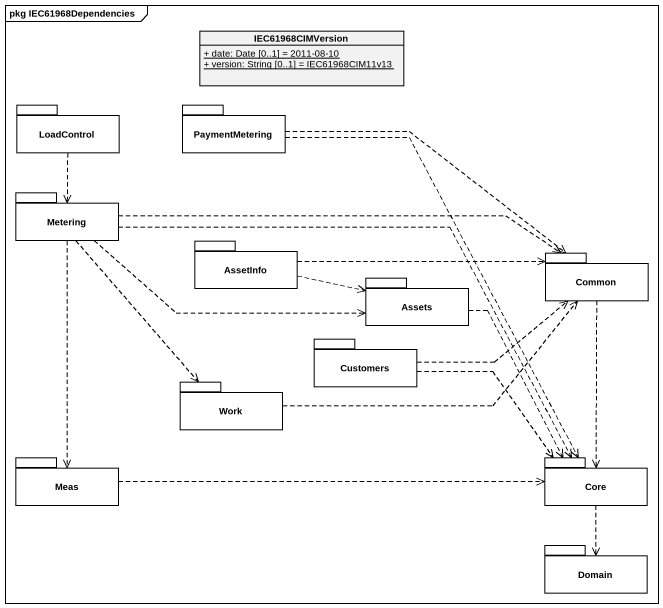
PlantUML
@startuml
mainframe pkg IEC61968Dependencies
hide circle
hide empty members
skinparam classAttributeIconSize 0
class IEC61968CIMVersion {
  {static} + date: Date [0..1] = 2011-08-10
  {static} + version: String [0..1] = IEC61968CIM11v13
}
package LoadControl {
}
package PaymentMetering #FFFFFF {
}
package Metering #FFFFFF {
}
package AssetInfo {
}
package Assets {
}
package Common {
}
package Customers {
}
package Work {
}
package Meas {
}
package Core {
}
package Domain {
}
LoadControl ..> Metering
PaymentMetering .right.> Common
PaymentMetering ..> Core
Metering .right.> Assets
Metering .right.> Common
Metering ..> Work
Metering ..> Meas
Metering .right.> Core
AssetInfo .right.> Assets
AssetInfo .right.> Common
Assets ..> Core
Common ..> Core
Customers .right.> Common
Customers .right.> Core
Work .right.> Common
Meas .right.> Core
Core ..> Domain
@enduml
